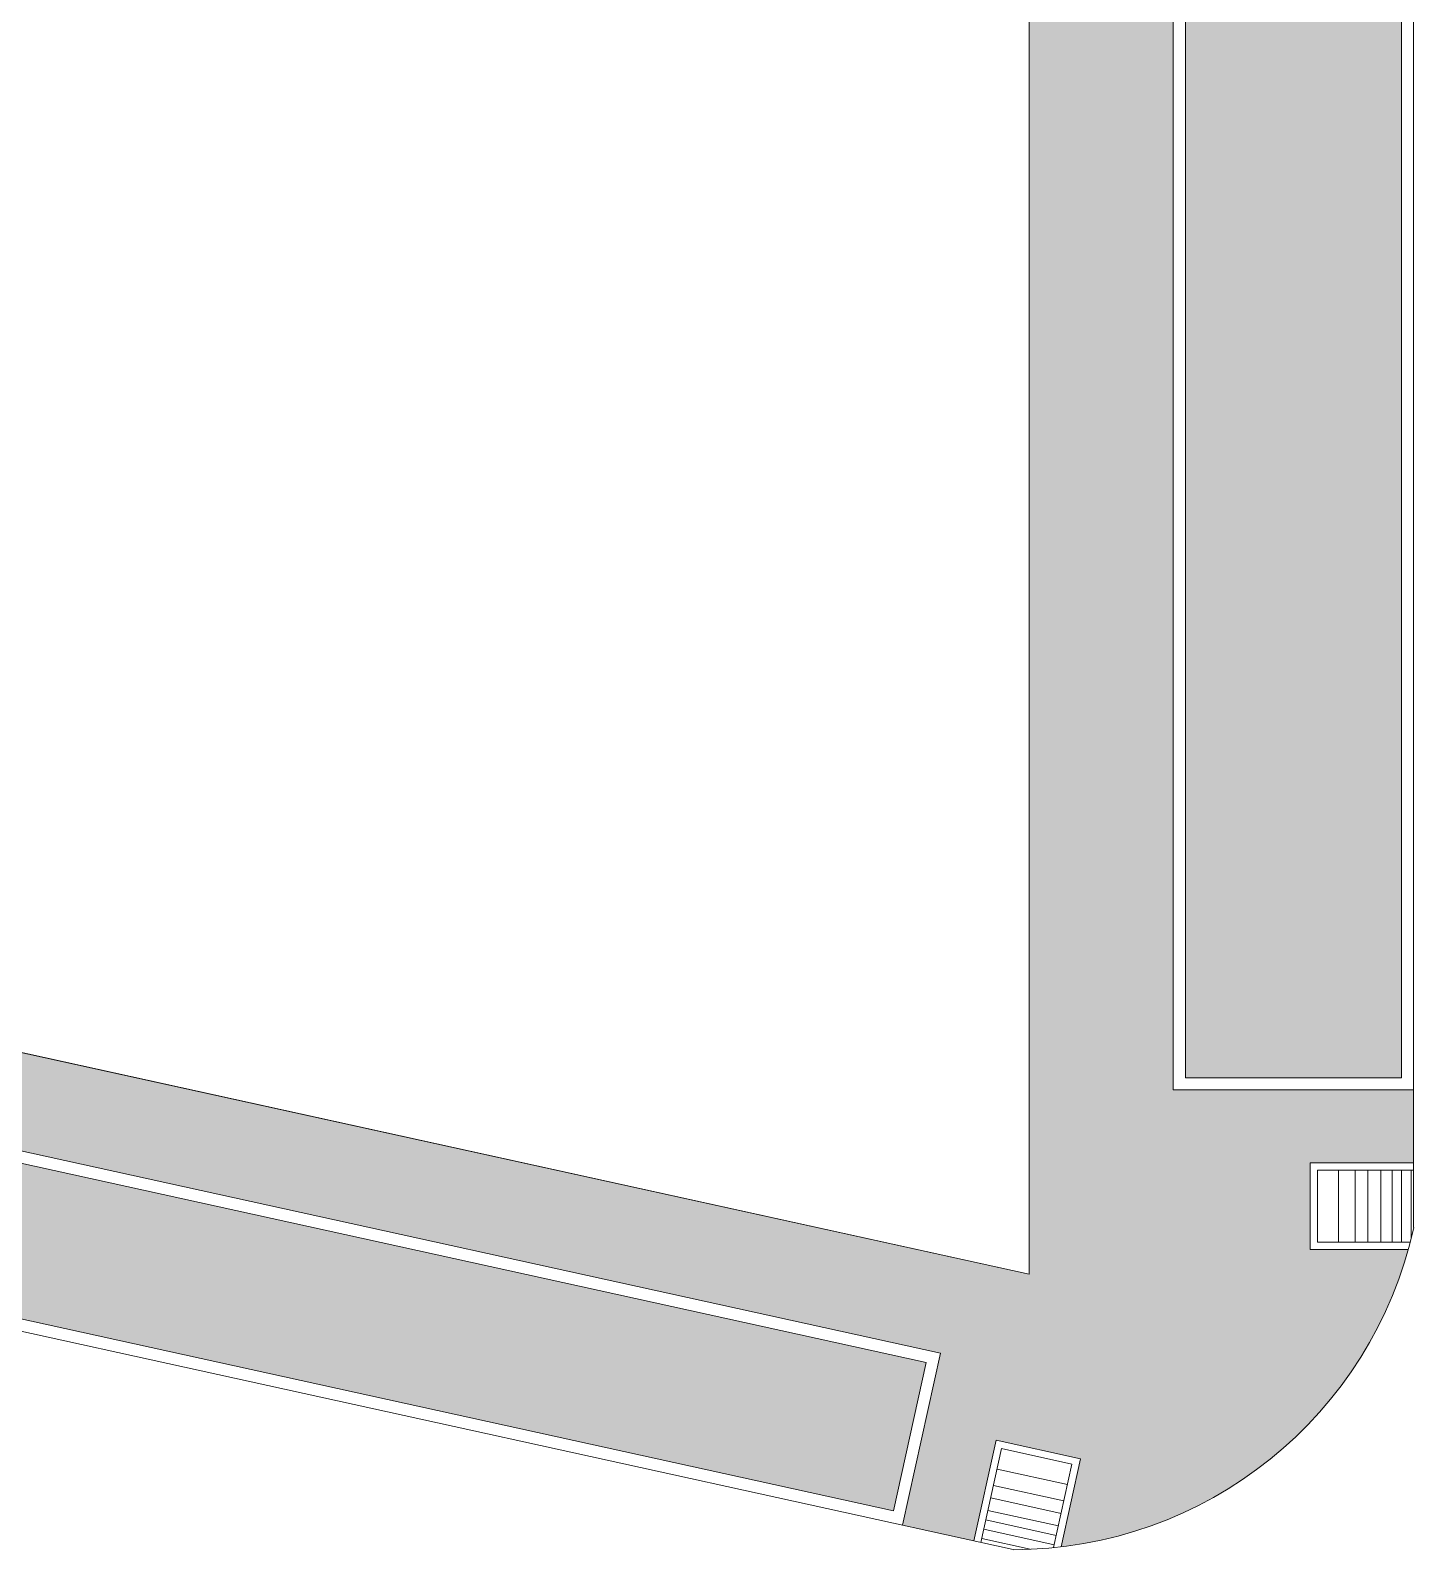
# Model space of a CAD drawing. Header units: metres. Extents: x 12093 to 20303, y 514 to 1412.
# Drawn here: x 19811.89 to 19829.16, y 753.2 to 772.16 of the extents above; entities that cross this region are included whole.
import ezdxf

# ---------------------------------------------------------------- set-up
doc = ezdxf.new("R2010")
doc.units = ezdxf.units.M
doc.linetypes.add('ACAD_ISO04W100', pattern=[30, 24, -3, 0, -3])
for name, color, linetype, lineweight in [('corte vias', 21, 'ACAD_ISO04W100', 50), ('escaleras', 23, 'Continuous', 0), ('grass', 64, 'Continuous', 13), ('MANZANAS-ORIGINALES', 147, 'Continuous', 9), ('VEREDAS', 251, 'Continuous', 18)]:
    doc.layers.add(name, color=color, linetype=linetype, lineweight=lineweight)
doc.layers.add('POLIG-PLANEAM', color=5, linetype='Continuous')
pattern_1 = [(50, (0, 0), (0.546554007, -0.047817257), [0.05715, -0.62865]), (355, (0, 0), (-0.105728478, 0.573169929), [0.04572, -0.50292]), (100.451, (0.04555, -0.004), (0.440827505, 0.525350063), [0.04857, -0.53427]), (46.1842, (0, 0.1524), (0.813237123, -0.126126984), [0.085725, -0.942975]), (96.6356, (0.0678, 0.1419), (0.712212703, 0.742276668), [0.072855, -0.801405]), (351.184, (0, 0.1524), (0.712213817, 0.742275354), [0.06858, -0.75438]), (21, (0.0762, 0.1143), (0.45484464, -0.306796556), [0.05715, -0.62865]), (326, (0.0762, 0.1143), (0.185406085, 0.552563898), [0.04572, -0.50292]), (71.4514, (0.1141, 0.08873), (0.640249472, 0.245768573), [0.04857, -0.53427]), (37.5, (0, 0), (0.0092658098, 0.2536651166), [0, -0.496824, 0, -0.51054, 0, -0.504825]), (7.5, (0, 0), (0.2004589875, 0.3005417245), [0, -0.291084, 0, -0.485394, 0, -0.192405]), (327.5, (-0.16993, 0), (0.4067717855, -0.017186232), [0, -0.1905, 0, -0.59436, 0, -0.78867]), (317.5, (-0.24613, 0), (0.444387544, 0.076279473), [0, -0.24765, 0, -0.394716, 0, -0.56007])]

msp = doc.modelspace()

# ---------------------------------------------------------------- hatches: boundary and pattern name
at = {"layer": 'grass'}
h = msp.add_hatch(dxfattribs=at)
h.set_pattern_fill('AR-CONC', color=256, scale=0.003, style=0)
h.set_pattern_definition(pattern_1)
h.paths.add_polyline_path([(19829.01, 797.631), (19826.31, 798.136), (19826.31, 759.089), (19829.01, 759.089)])
h = msp.add_hatch(dxfattribs=at)
h.set_pattern_fill('AR-CONC', color=256, scale=0.003, style=0)
h.set_pattern_definition(pattern_1)
h.paths.add_polyline_path([(19785.322, 763.846), (19784.913, 761.99), (19822.667, 753.684), (19823.075, 755.539)])
at = {"layer": 'VEREDAS', "lineweight": 20}
h = msp.add_hatch(dxfattribs=at)
h.set_pattern_fill('ANSI38', color=256, scale=0.02, style=0)
h.paths.add_polyline_path([(19826.16, 793.403), (19824.36, 793.403), (19824.36, 787.403), (19824.36, 756.639), (19823.254, 755.654), (19822.781, 753.505), (19823.67, 753.31), (19823.947, 754.569), (19825.002, 754.337), (19824.76, 753.237, 0.304385), (19829.092, 756.949), (19827.87, 756.949), (19827.87, 758.029), (19829.16, 758.029), (19829.16, 758.939), (19826.16, 758.939)])
h = msp.add_hatch(dxfattribs=at)
h.set_pattern_fill('ANSI38', color=256, scale=0.02, style=0)
h.paths.add_polyline_path([(19784.36, 765.44), (19783.16, 765.826), (19780.96, 765.826, 0.036314), (19781.066, 765.195), (19782.467, 765.195), (19782.467, 764.095), (19781.498, 764.095, 0.234855), (19784.735, 761.876), (19785.207, 764.025), (19823.254, 755.654), (19824.36, 756.639)])

# ---------------------------------------------------------------- linework, layer by layer
at = {"layer": 'corte vias', "lineweight": 20}
for p, q in [((19829.16, 758.029), (19827.87, 758.029)), ((19827.87, 758.029), (19827.87, 756.949)), ((19827.87, 756.949), (19829.092, 756.949)), ((19823.947, 754.569), (19823.67, 753.31)), ((19825.002, 754.337), (19823.947, 754.569)), ((19824.76, 753.237), (19825.002, 754.337))]:
    msp.add_line(p, q, dxfattribs=at)
at = {"layer": 'escaleras', "lineweight": 20}
msp.add_lwpolyline([(19824.36, 787.403), (19784.36, 787.403), (19784.36, 765.44), (19824.36, 756.639)], close=True, dxfattribs=at)
at = {"layer": 'MANZANAS-ORIGINALES'}
for p, q in [((19829.16, 757.221), (19829.16, 832.503)), ((19826.16, 758.939), (19826.16, 832.303)), ((19826.31, 759.089), (19826.31, 832.153)), ((19829.01, 759.089), (19829.01, 832.153)), ((19785.207, 764.025), (19823.254, 755.654)), ((19785.322, 763.846), (19823.075, 755.539)), ((19784.913, 761.99), (19822.667, 753.684)), ((19784.735, 761.876), (19824.16, 753.202)), ((19826.16, 758.939), (19829.16, 758.939)), ((19826.31, 759.089), (19829.01, 759.089)), ((19827.96, 757.939), (19829.16, 757.939)), ((19827.96, 757.039), (19827.96, 757.939)), ((19828.22, 757.039), (19828.22, 757.939)), ((19828.43, 757.039), (19828.43, 757.939)), ((19828.59, 757.039), (19828.59, 757.939)), ((19828.75, 757.039), (19828.75, 757.939)), ((19828.89, 757.039), (19828.89, 757.939)), ((19829.01, 757.039), (19829.01, 757.939)), ((19829.13, 757.093), (19829.13, 757.939)), ((19827.96, 757.039), (19829.116, 757.039)), ((19823.075, 755.539), (19822.667, 753.684)), ((19823.254, 755.654), (19822.781, 753.505)), ((19824.016, 754.462), (19823.758, 753.29)), ((19824.016, 754.462), (19824.895, 754.269)), ((19823.96, 754.208), (19824.839, 754.015)), ((19824.895, 754.269), (19824.666, 753.227)), ((19823.915, 754.003), (19824.794, 753.81)), ((19823.88, 753.847), (19824.759, 753.654)), ((19823.846, 753.691), (19824.725, 753.497)), ((19823.795, 753.456), (19824.674, 753.263)), ((19823.82, 753.573), (19824.699, 753.38)), ((19823.769, 753.339), (19824.372, 753.206))]:
    msp.add_line(p, q, dxfattribs=at)
msp.add_arc((19824.16, 758.321), 5.12, 270, 347.5916, dxfattribs=at)
at = {"layer": 'POLIG-PLANEAM', "lineweight": 20}
for p, q in [((19824.36, 756.639), (19824.36, 787.403)), ((19784.36, 765.44), (19824.36, 756.639))]:
    msp.add_line(p, q, dxfattribs=at)

doc.saveas('drawing.dxf')
